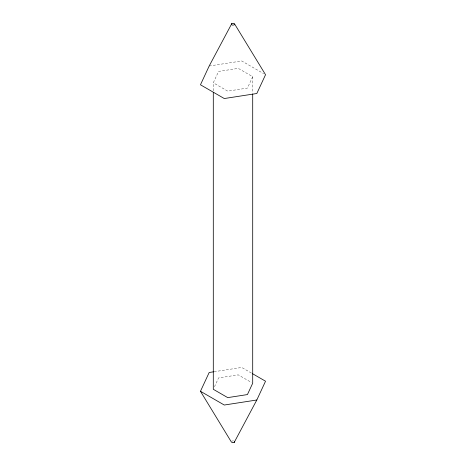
<?xml version="1.0" encoding="UTF-8"?>
<svg xmlns="http://www.w3.org/2000/svg" width="466" height="466" viewBox="0 0 466 466"><rect width="100%" height="100%" fill="white"/><g stroke="black" fill="none" stroke-linecap="round" stroke-linejoin="round"><path stroke-width="0.35" stroke-dasharray="2.33 1.75" d="M213.294 90.812L213.294 82.802L218.577 71.426L238.277 68.38L252.706 76.709L252.706 93.45M252.706 76.709L247.423 88.086L227.723 91.132L213.294 82.802M214.471 386.763L218.577 377.914L238.277 374.868L251.454 382.47M209.182 66.003L241.72 60.97L263.657 73.634M214.133 371.728L241.72 367.458L251.751 373.249M231.818 441.086L233.431 440.836"/><path stroke-width="0.7" d="M231.818 23.55L231.386 24.482L232.569 25.164L234.182 24.914L234.614 23.982L233.431 23.3L231.818 23.55L209.182 66.003L200.462 84.789L224.28 98.542L256.818 93.509L265.538 74.723L234.614 23.982M252.374 373.61L265.538 381.211L256.818 399.997L234.182 442.45L232.569 442.7L231.386 442.018L200.462 391.277L209.182 372.491L213.422 371.839M234.182 442.45L234.614 441.518M256.818 399.997L224.28 405.03L200.462 391.277M252.706 94.179L252.706 383.198L247.423 394.574L227.723 397.62L213.294 389.291L213.294 92.268"/></g></svg>
